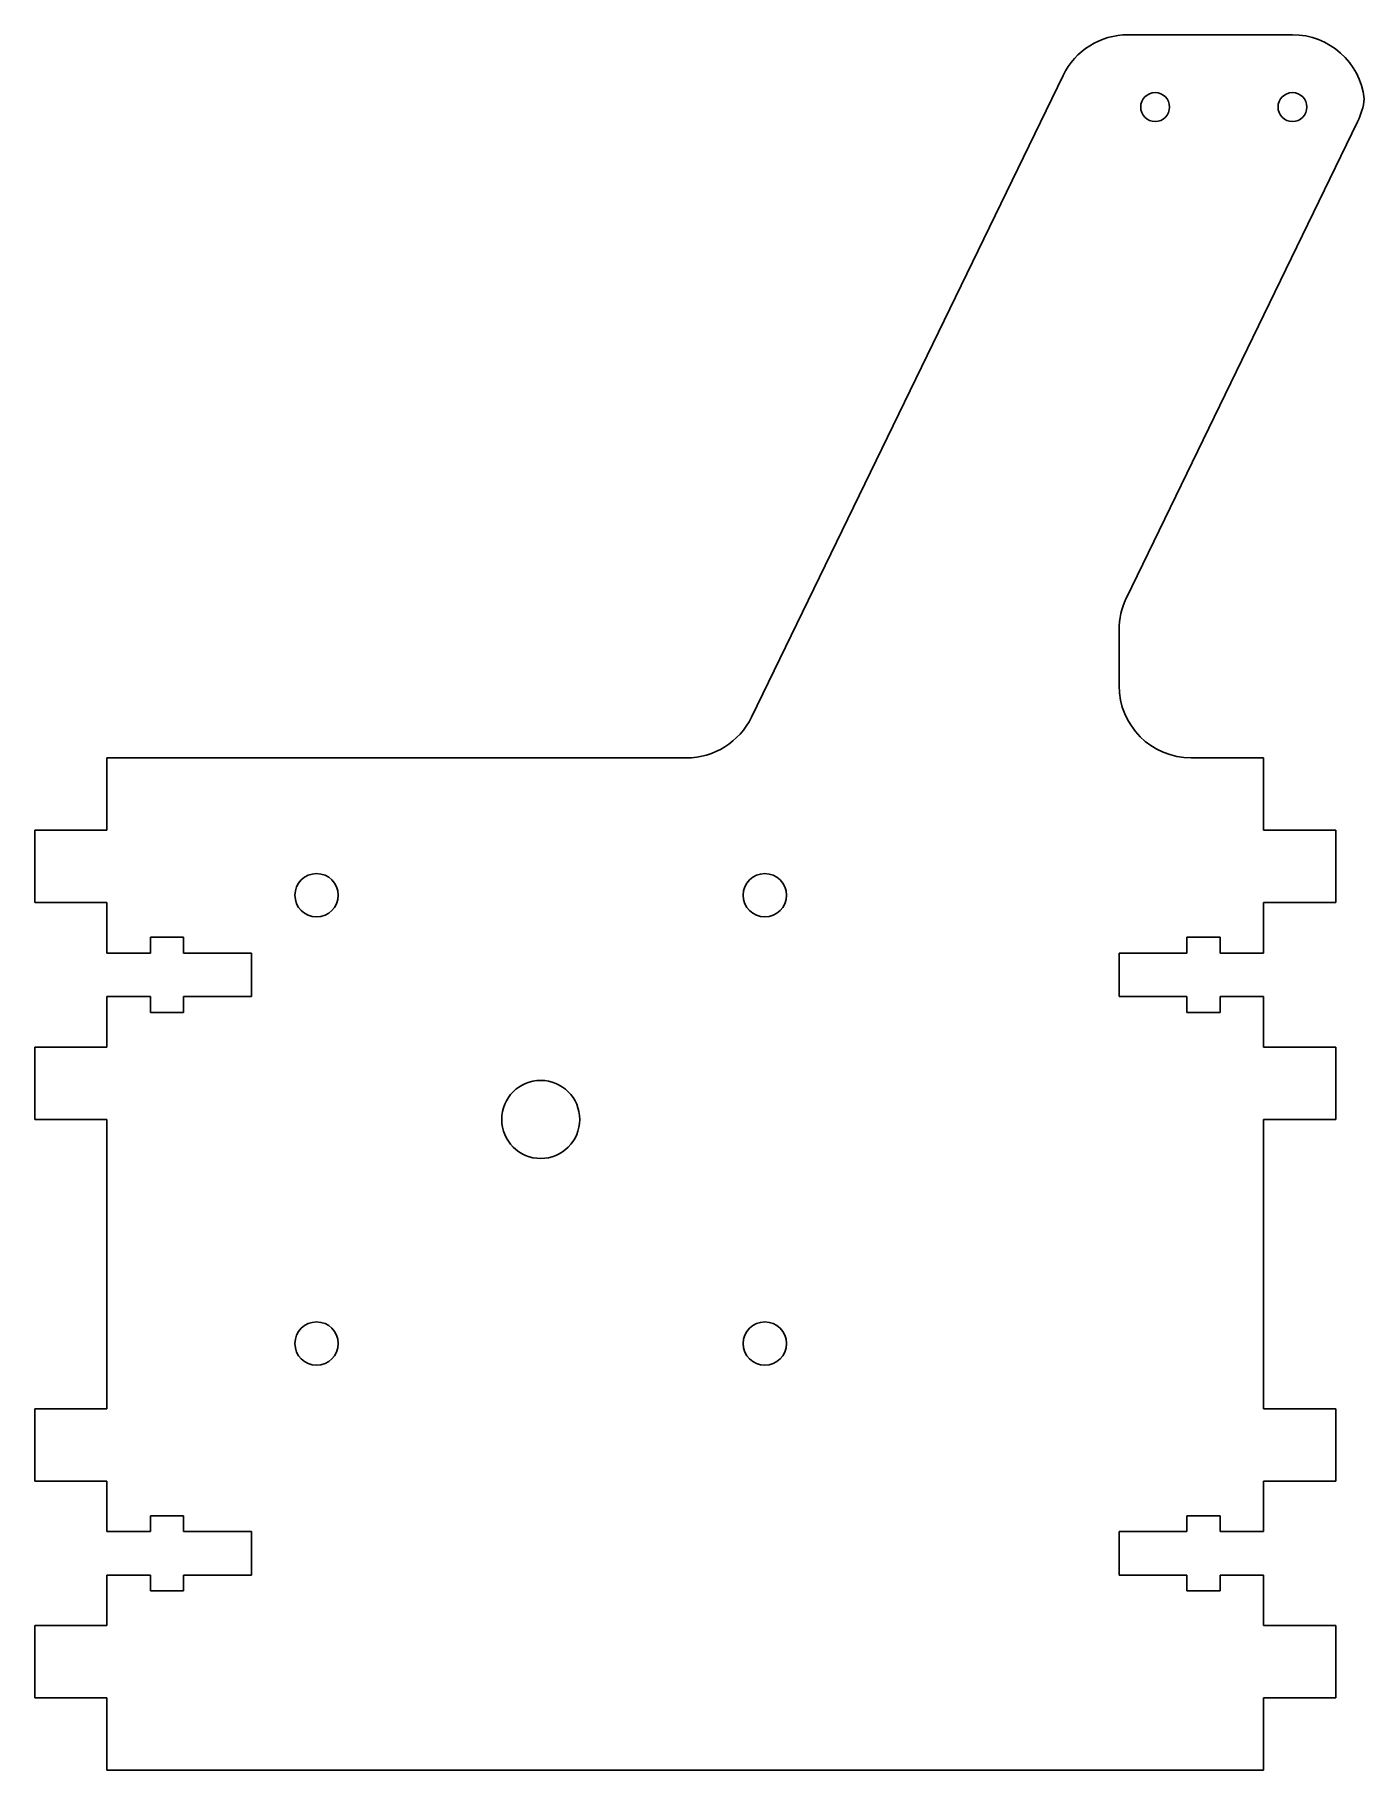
# Model space of a CAD drawing. Header units: millimetres. Extents: x -5 to 87, y 0 to 120.
import ezdxf

# ---------------------------------------------------------------- set-up
doc = ezdxf.new("R2010")
doc.units = ezdxf.units.MM

msp = doc.modelspace()

# ---------------------------------------------------------------- linework, layer by layer
at = {"color": 7, "linetype": 'Continuous', "lineweight": 25}
for p, q in [((82, 120), (70.63, 120)), ((66.13, 117.18), (44.58, 72.82)), ((70.5, 81.03), (86.5, 113.97)), ((70, 75), (70, 78.85)), ((40.08, 70), (0, 70)), ((0, 70), (0, 65)), ((80, 70), (75, 70)), ((80, 65), (80, 70)), ((0, 65), (-5, 65)), ((-5, 65), (-5, 60)), ((85, 65), (80, 65)), ((85, 60), (85, 65)), ((-5, 60), (0, 60)), ((0, 60), (0, 56.5)), ((80, 56.5), (80, 60)), ((80, 60), (85, 60)), ((0, 56.5), (3, 56.5)), ((3, 56.5), (3, 57.6)), ((3, 57.6), (5.3, 57.6)), ((5.3, 57.6), (5.3, 56.5)), ((5.3, 56.5), (10, 56.5)), ((10, 56.5), (10, 53.5)), ((70, 53.5), (70, 56.5)), ((70, 56.5), (74.7, 56.5)), ((74.7, 56.5), (74.7, 57.6)), ((74.7, 57.6), (77, 57.6)), ((77, 57.6), (77, 56.5)), ((77, 56.5), (80, 56.5)), ((3, 53.5), (0, 53.5)), ((0, 53.5), (0, 50)), ((3, 52.4), (3, 53.5)), ((10, 53.5), (5.3, 53.5)), ((5.3, 53.5), (5.3, 52.4)), ((74.7, 53.5), (70, 53.5)), ((74.7, 52.4), (74.7, 53.5)), ((80, 53.5), (77, 53.5)), ((77, 53.5), (77, 52.4)), ((80, 50), (80, 53.5)), ((5.3, 52.4), (3, 52.4)), ((77, 52.4), (74.7, 52.4)), ((0, 50), (-5, 50)), ((-5, 50), (-5, 45)), ((85, 50), (80, 50)), ((85, 45), (85, 50)), ((-5, 45), (0, 45)), ((0, 45), (0, 25)), ((80, 25), (80, 45)), ((80, 45), (85, 45)), ((0, 25), (-5, 25)), ((-5, 25), (-5, 20)), ((85, 25), (80, 25)), ((85, 20), (85, 25)), ((-5, 20), (0, 20)), ((0, 20), (0, 16.5)), ((80, 16.5), (80, 20)), ((80, 20), (85, 20)), ((3, 16.5), (3, 17.6)), ((3, 17.6), (5.3, 17.6)), ((5.3, 17.6), (5.3, 16.5)), ((74.7, 16.5), (74.7, 17.6)), ((74.7, 17.6), (77, 17.6)), ((77, 17.6), (77, 16.5)), ((0, 16.5), (3, 16.5)), ((5.3, 16.5), (10, 16.5)), ((10, 16.5), (10, 13.5)), ((70, 13.5), (70, 16.5)), ((70, 16.5), (74.7, 16.5)), ((77, 16.5), (80, 16.5)), ((3, 13.5), (0, 13.5)), ((0, 13.5), (0, 10)), ((3, 12.4), (3, 13.5)), ((10, 13.5), (5.3, 13.5)), ((5.3, 13.5), (5.3, 12.4)), ((74.7, 13.5), (70, 13.5)), ((74.7, 12.4), (74.7, 13.5)), ((80, 13.5), (77, 13.5)), ((77, 13.5), (77, 12.4)), ((80, 10), (80, 13.5)), ((5.3, 12.4), (3, 12.4)), ((77, 12.4), (74.7, 12.4)), ((0, 10), (-5, 10)), ((-5, 10), (-5, 5)), ((85, 10), (80, 10)), ((85, 5), (85, 10)), ((-5, 5), (0, 5)), ((0, 5), (0, 0)), ((80, 0), (80, 5)), ((80, 5), (85, 5)), ((0, 0), (80, 0))]:
    msp.add_line(p, q, dxfattribs=at)
for centre, radius in [((72.5, 115), 1), ((82, 115), 1), ((14.5, 60.5), 1.5), ((45.5, 60.5), 1.5), ((30, 45), 2.7), ((14.5, 29.5), 1.5), ((45.5, 29.5), 1.5)]:
    msp.add_circle(centre, radius, dxfattribs=at)
for centre, start, end in [((70.63, 115), 90, 154.0935), ((82, 115), 6.6039, 90), ((82, 116.15), 334.0935, 353.3961), ((75, 78.85), 154.0935, 180), ((75, 75), 180, 270), ((40.08, 75), 270, 334.0935)]:
    msp.add_arc(centre, 5, start, end, dxfattribs=at)

doc.saveas('drawing.dxf')
